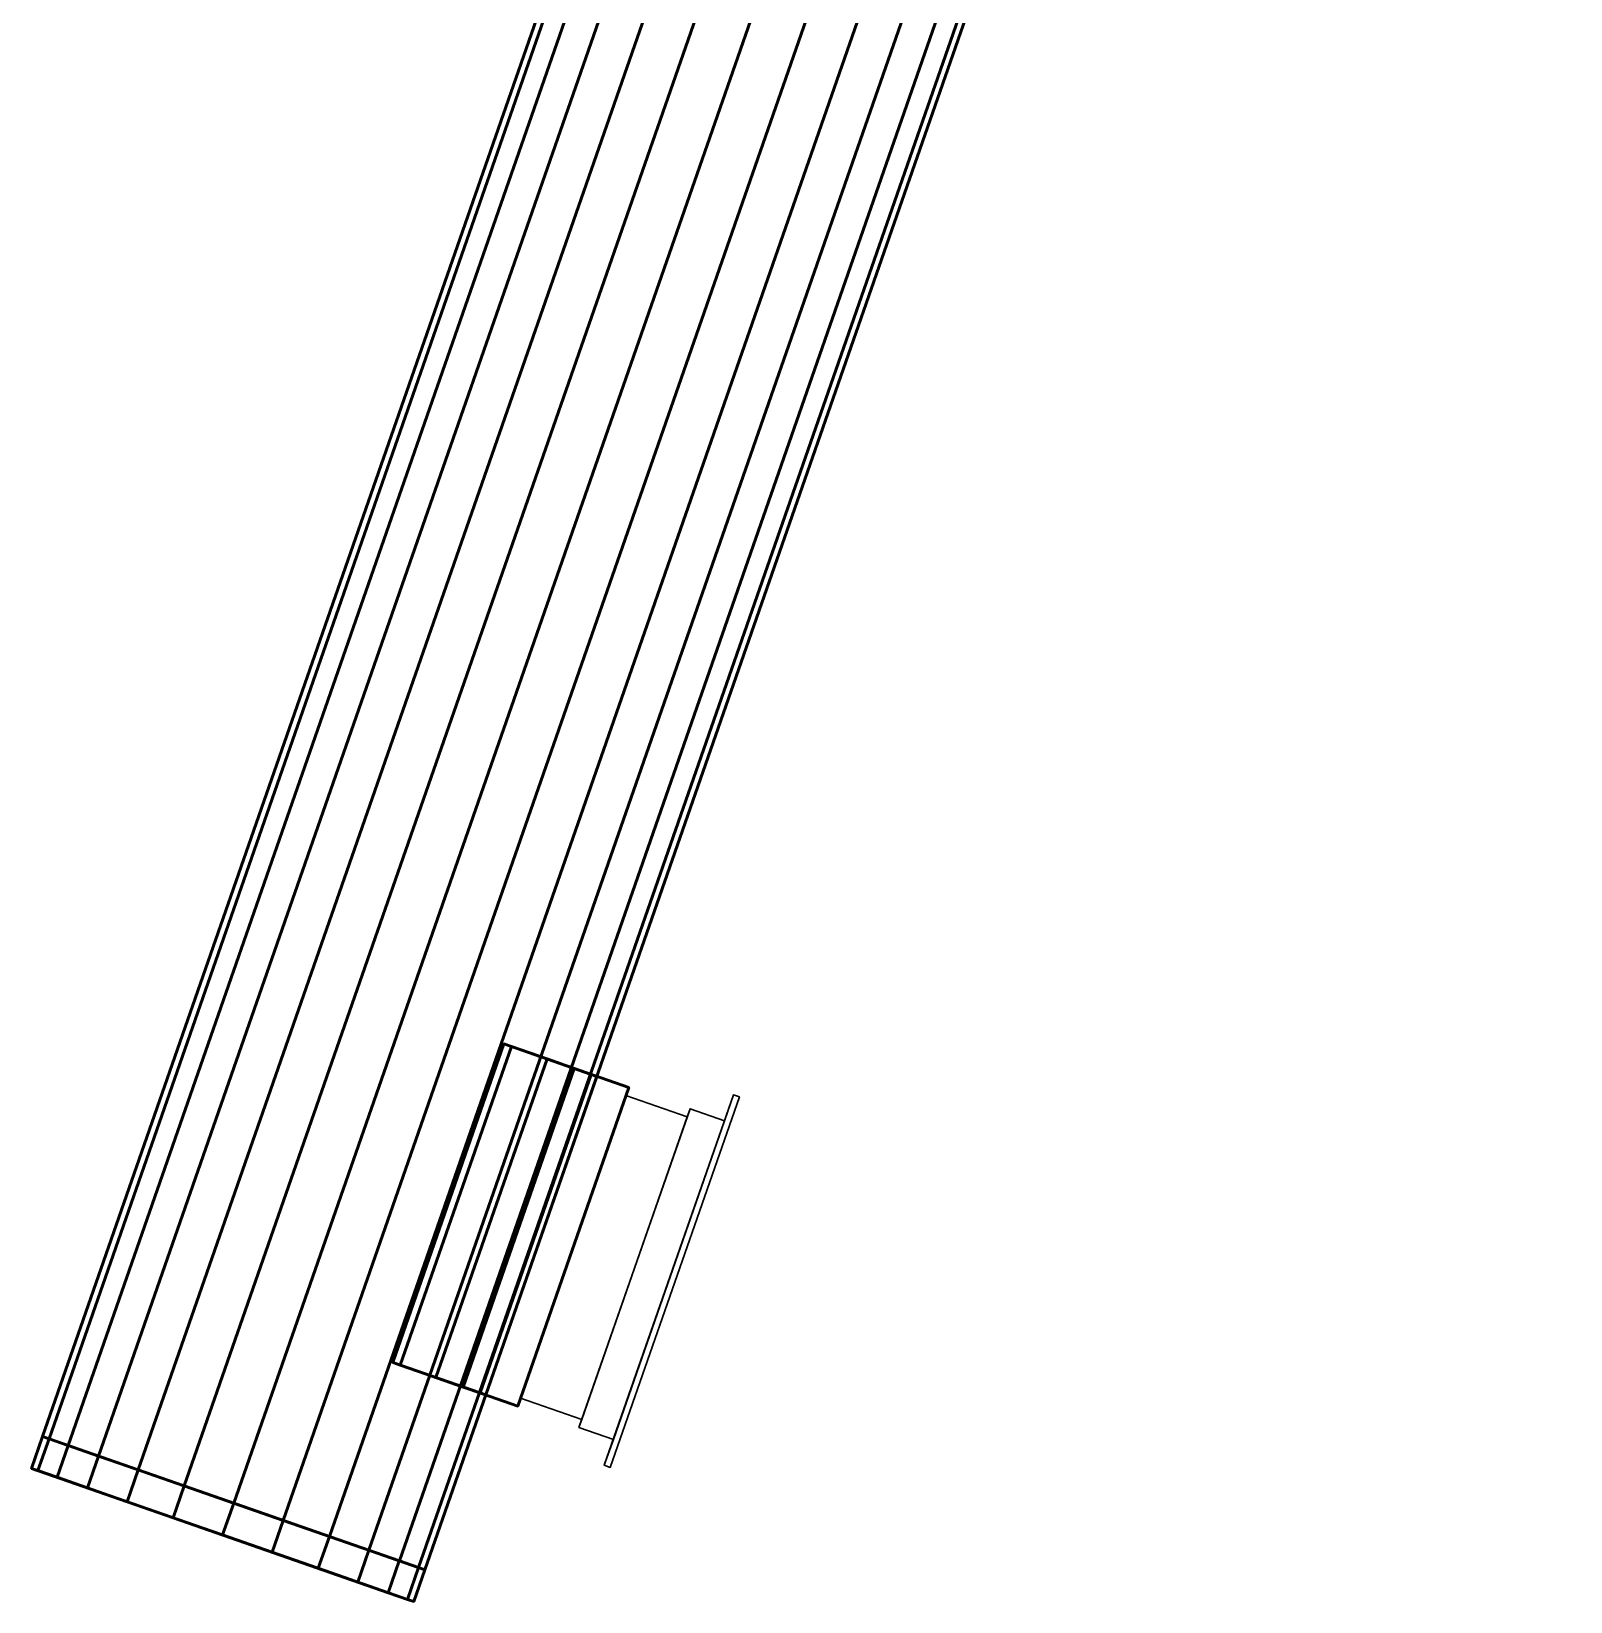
# Model space of a CAD drawing. Header units: inches. Extents: x -1654 to 1344, y -1538 to 36.
# Drawn here: x -577.27 to -531.66, y -1449.07 to -1402.54 of the extents above; entities that cross this region are included whole.
import ezdxf

# ---------------------------------------------------------------- set-up
doc = ezdxf.new("R2010")
doc.units = ezdxf.units.IN
doc.header["$MEASUREMENT"] = 0
doc.linetypes.add('Center', pattern=[1.25, 0.25, -0.1875, 0.625, -0.1875])
for name, color, linetype, lineweight in [('M-HVAC-CDFF', 3, 'Continuous', 30), ('M-HVAC-CDFF-SA', 3, 'Continuous', 30), ('M-HVAC-DUCT', 1, 'Center', 30), ('M-HVAC-DUCT-SA', 1, 'Continuous', 50)]:
    doc.layers.add(name, color=color, linetype=linetype, lineweight=lineweight)

# ---------------------------------------------------------------- blocks, each defined once
blk = doc.blocks.new('Supply Diffuser - Sidewall - 10 x 10-949889-_3D_')
at = {"layer": 'M-HVAC-CDFF'}
mesh = blk.add_polyface(dxfattribs=at)
corners = [(-4.75, 3, 4.75), (4.75, 3, 4.75), (4.75, 3, -4.75), (-4.75, 3, -4.75)]
mesh.append_faces([[corners[k] for k in face] for face in [(2, 3, 0, 1)]])
mesh = blk.add_polyface(dxfattribs=at)
corners = [(-4.75, 3, 4.75), (-4.75, 3, -4.75), (-4.75, 1.078125, -4.75), (-4.75, 1.078125, 4.75)]
mesh.append_faces([[corners[k] for k in face] for face in [(2, 3, 0, 1)]])
mesh = blk.add_polyface(dxfattribs=at)
corners = [(-4.75, 3, -4.75), (4.75, 3, -4.75), (4.75, 1.078125, -4.75), (-4.75, 1.078125, -4.75)]
mesh.append_faces([[corners[k] for k in face] for face in [(2, 3, 0, 1)]])
mesh = blk.add_polyface(dxfattribs=at)
corners = [(4.75, 3, 4.75), (-4.75, 3, 4.75), (-4.75, 1.078125, 4.75), (4.75, 1.078125, 4.75)]
mesh.append_faces([[corners[k] for k in face] for face in [(2, 3, 0, 1)]])
mesh = blk.add_polyface(dxfattribs=at)
corners = [(4.75, 3, -4.75), (4.75, 3, 4.75), (4.75, 1.078125, 4.75), (4.75, 1.078125, -4.75)]
mesh.append_faces([[corners[k] for k in face] for face in [(2, 3, 0, 1)]])
mesh = blk.add_polyface(dxfattribs=at)
corners = [(-5, 1.078125, 5), (5, 1.078125, 5), (5, 1.078125, -5), (-5, 1.078125, -5), (-4.75, 1.078125, 4.75), (-4.75, 1.078125, -4.75), (4.75, 1.078125, -4.75), (4.75, 1.078125, 4.75)]
mesh.append_faces([[corners[k] for k in face] for face in [(3, 5, 6, 2), (2, 6, 7, 1)]], dxfattribs={"vtx0": -1, "vtx2": -1})
mesh.append_faces([[corners[k] for k in face] for face in [(4, 5, 3, 0), (7, 4, 0, 1)]], dxfattribs={"vtx1": -1, "vtx3": -1})
mesh = blk.add_polyface(dxfattribs=at)
corners = [(-5, 1.078125, 5), (-5, 1.078125, -5), (-5, 0, -5), (-5, 0, 5)]
mesh.append_faces([[corners[k] for k in face] for face in [(2, 3, 0, 1)]])
mesh = blk.add_polyface(dxfattribs=at)
corners = [(-5, 1.078125, -5), (5, 1.078125, -5), (5, 0, -5), (-5, 0, -5)]
mesh.append_faces([[corners[k] for k in face] for face in [(2, 3, 0, 1)]])
mesh = blk.add_polyface(dxfattribs=at)
corners = [(5, 1.078125, 5), (-5, 1.078125, 5), (-5, 0, 5), (5, 0, 5)]
mesh.append_faces([[corners[k] for k in face] for face in [(2, 3, 0, 1)]])
mesh = blk.add_polyface(dxfattribs=at)
corners = [(5, 1.078125, -5), (5, 1.078125, 5), (5, 0, 5), (5, 0, -5)]
mesh.append_faces([[corners[k] for k in face] for face in [(2, 3, 0, 1)]])
mesh = blk.add_polyface(dxfattribs=at)
corners = [(5.8125, 0, 5.8125), (5.8125, 0, -5.8125), (-5.8125, 0, -5.8125), (-5.8125, 0, 5.8125), (-5, 0, 5), (-5, 0, -5), (5, 0, -5), (5, 0, 5)]
mesh.append_faces([[corners[k] for k in face] for face in [(3, 4, 5, 2), (2, 5, 6, 1)]], dxfattribs={"vtx0": -1, "vtx2": -1})
mesh.append_faces([[corners[k] for k in face] for face in [(7, 4, 3, 0), (6, 7, 0, 1)]], dxfattribs={"vtx1": -1, "vtx3": -1})
mesh = blk.add_polyface(dxfattribs=at)
corners = [(-5.8125, -0.1875, 5.8125), (5.8125, -0.1875, 5.8125), (5.8125, 0, 5.8125), (-5.8125, 0, 5.8125)]
mesh.append_faces([[corners[k] for k in face] for face in [(0, 1, 2, 3)]])
mesh = blk.add_polyface(dxfattribs=at)
corners = [(-5.8125, -0.1875, -5.8125), (-5.8125, -0.1875, 5.8125), (-5.8125, 0, 5.8125), (-5.8125, 0, -5.8125)]
mesh.append_faces([[corners[k] for k in face] for face in [(0, 1, 2, 3)]])
mesh = blk.add_polyface(dxfattribs=at)
corners = [(5.8125, -0.1875, -5.8125), (-5.8125, -0.1875, -5.8125), (-5.8125, 0, -5.8125), (5.8125, 0, -5.8125)]
mesh.append_faces([[corners[k] for k in face] for face in [(0, 1, 2, 3)]])
mesh = blk.add_polyface(dxfattribs=at)
corners = [(5.8125, -0.1875, 5.8125), (-5.8125, -0.1875, 5.8125), (-5.8125, -0.1875, -5.8125), (5.8125, -0.1875, -5.8125)]
mesh.append_faces([[corners[k] for k in face] for face in [(3, 0, 1, 2)]])
mesh = blk.add_polyface(dxfattribs=at)
corners = [(5.8125, -0.1875, 5.8125), (5.8125, -0.1875, -5.8125), (5.8125, 0, -5.8125), (5.8125, 0, 5.8125)]
mesh.append_faces([[corners[k] for k in face] for face in [(0, 1, 2, 3)]])
blk = doc.blocks.new('Rectangular Takeoff - Standard-913345-_3D_')
at = {"layer": 'M-HVAC-DUCT', "color": 8, "linetype": 'Continuous', "lineweight": 50}
mesh = blk.add_polyface(dxfattribs=at)
corners = [(-2.923, -5, 5), (-2.923, 5, 5), (-2.923, 5, -5), (-2.923, -5, -5)]
mesh.append_faces([[corners[k] for k in face] for face in [(1, 2, 3, 0)]], dxfattribs={"color": 8})
mesh = blk.add_polyface(dxfattribs=at)
corners = [(-2.923, 5, -5), (1, 5, -5), (1, -5, -5), (-2.923, -5, -5)]
mesh.append_faces([[corners[k] for k in face] for face in [(2, 3, 0, 1)]], dxfattribs={"color": 8})
mesh = blk.add_polyface(dxfattribs=at)
corners = [(-2.923, 5, 5), (1, 5, 5), (1, 5, -5), (-2.923, 5, -5)]
mesh.append_faces([[corners[k] for k in face] for face in [(2, 3, 0, 1)]], dxfattribs={"color": 8})
mesh = blk.add_polyface(dxfattribs=at)
corners = [(1, -5, 5), (1, 5, 5), (-2.923, 5, 5), (-2.923, -5, 5)]
mesh.append_faces([[corners[k] for k in face] for face in [(2, 3, 0, 1)]], dxfattribs={"color": 8})
mesh = blk.add_polyface(dxfattribs=at)
corners = [(1, -5, 5), (1, -5, -5), (1, 5, -5), (1, 5, 5)]
mesh.append_faces([[corners[k] for k in face] for face in [(3, 0, 1, 2)]], dxfattribs={"color": 8})
mesh = blk.add_polyface(dxfattribs=at)
corners = [(-2.923, -5, -5), (1, -5, -5), (1, -5, 5), (-2.923, -5, 5)]
mesh.append_faces([[corners[k] for k in face] for face in [(3, 0, 1, 2)]], dxfattribs={"color": 8})
blk = doc.blocks.new('Round Endcap - Standard-694799-_3D_')
at = {"layer": 'M-HVAC-DUCT', "color": 8, "linetype": 'Continuous', "lineweight": 50}
mesh = blk.add_polyface(dxfattribs=at)
corners = [(0, 0, 6), (0, 1.553, 5.796), (0, 3, 5.196), (0, 4.243, 4.243), (0, 5.196, 3), (0, 5.796, 1.553), (0, 6), (0, 5.796, -1.553), (0, 5.196, -3), (0, 4.243, -4.243), (0, 3, -5.196), (0, 1.553, -5.796), (0, 0, -6), (0, -1.553, -5.796), (0, -3, -5.196), (0, -4.243, -4.243), (0, -5.196, -3), (0, -5.796, -1.553), (0, -6), (0, -5.796, 1.553), (0, -5.196, 3), (0, -4.243, 4.243), (0, -3, 5.196), (0, -1.553, 5.796)]
mesh.append_faces([[corners[k] for k in face] for face in [(2, 12, 1), (3, 6, 2)]], dxfattribs={"vtx0": -1, "vtx1": -1, "color": 8})
mesh.append_faces([[corners[k] for k in face] for face in [(12, 17, 0, 1)]], dxfattribs={"vtx0": -1, "vtx1": -1, "vtx3": -1, "color": 8})
mesh.append_faces([[corners[k] for k in face] for face in [(17, 21, 22)]], dxfattribs={"vtx0": -1, "vtx2": -1, "color": 8})
mesh.append_faces([[corners[k] for k in face] for face in [(12, 7, 8, 9)]], dxfattribs={"vtx0": -1, "vtx3": -1, "color": 8})
mesh.append_faces([[corners[k] for k in face] for face in [(18, 19, 17)]], dxfattribs={"vtx1": -1, "color": 8})
mesh.append_faces([[corners[k] for k in face] for face in [(20, 21, 17, 19)]], dxfattribs={"vtx1": -1, "vtx2": -1, "color": 8})
mesh.append_faces([[corners[k] for k in face] for face in [(6, 7, 12, 2)]], dxfattribs={"vtx1": -1, "vtx2": -1, "vtx3": -1, "color": 8})
mesh.append_faces([[corners[k] for k in face] for face in [(10, 11, 12, 9), (4, 5, 6, 3)]], dxfattribs={"vtx2": -1, "color": 8})
mesh.append_faces([[corners[k] for k in face] for face in [(12, 13, 14, 17), (22, 23, 0, 17)]], dxfattribs={"vtx2": -1, "vtx3": -1, "color": 8})
mesh.append_faces([[corners[k] for k in face] for face in [(14, 15, 16, 17)]], dxfattribs={"vtx3": -1, "color": 8})
mesh = blk.add_polyface(dxfattribs=at)
corners = [(0, 6), (0, 5.796, 1.553), (0, 5.196, 3), (0, 4.243, 4.243), (0, 3, 5.196), (0, 1.553, 5.796), (0, 0, 6), (1, 0, 6), (1, 1.553, 5.796), (1, 3, 5.196), (1, 4.243, 4.243), (1, 5.196, 3), (1, 5.796, 1.553), (1, 6)]
mesh.append_faces([[corners[k] for k in face] for face in [(1, 12, 13, 0)]], dxfattribs={"vtx0": -1, "color": 8})
mesh.append_faces([[corners[k] for k in face] for face in [(5, 8, 9, 4), (10, 3, 4, 9), (2, 11, 12, 1), (11, 2, 3, 10)]], dxfattribs={"vtx0": -1, "vtx2": -1, "color": 8})
mesh.append_faces([[corners[k] for k in face] for face in [(6, 7, 8, 5)]], dxfattribs={"vtx2": -1, "color": 8})
mesh = blk.add_polyface(dxfattribs=at)
corners = [(0, 0, -6), (0, 1.553, -5.796), (0, 3, -5.196), (0, 4.243, -4.243), (0, 5.196, -3), (0, 5.796, -1.553), (0, 6), (1, 6), (1, 5.796, -1.553), (1, 5.196, -3), (1, 4.243, -4.243), (1, 3, -5.196), (1, 1.553, -5.796), (1, 0, -6)]
mesh.append_faces([[corners[k] for k in face] for face in [(5, 8, 9, 4), (10, 3, 4, 9), (2, 11, 12, 1), (11, 2, 3, 10)]], dxfattribs={"vtx0": -1, "vtx2": -1, "color": 8})
mesh.append_faces([[corners[k] for k in face] for face in [(6, 7, 8, 5)]], dxfattribs={"vtx2": -1, "color": 8})
mesh.append_faces([[corners[k] for k in face] for face in [(12, 13, 0, 1)]], dxfattribs={"vtx3": -1, "color": 8})
mesh = blk.add_polyface(dxfattribs=at)
corners = [(1, 0, 6), (1, -1.553, 5.796), (1, -3, 5.196), (1, -4.243, 4.243), (1, -5.196, 3), (1, -5.796, 1.553), (1, -6), (1, -5.796, -1.553), (1, -5.196, -3), (1, -4.243, -4.243), (1, -3, -5.196), (1, -1.553, -5.796), (1, 0, -6), (1, 1.553, -5.796), (1, 3, -5.196), (1, 4.243, -4.243), (1, 5.196, -3), (1, 5.796, -1.553), (1, 6), (1, 5.796, 1.553), (1, 5.196, 3), (1, 4.243, 4.243), (1, 3, 5.196), (1, 1.553, 5.796)]
mesh.append_faces([[corners[k] for k in face] for face in [(10, 8, 9), (6, 3, 4, 5)]], dxfattribs={"vtx0": -1, "color": 8})
mesh.append_faces([[corners[k] for k in face] for face in [(23, 11, 22)]], dxfattribs={"vtx0": -1, "vtx1": -1, "color": 8})
mesh.append_faces([[corners[k] for k in face] for face in [(6, 23, 1, 2)]], dxfattribs={"vtx0": -1, "vtx1": -1, "vtx3": -1, "color": 8})
mesh.append_faces([[corners[k] for k in face] for face in [(17, 21, 22), (6, 2, 3)]], dxfattribs={"vtx0": -1, "vtx2": -1, "color": 8})
mesh.append_faces([[corners[k] for k in face] for face in [(11, 16, 17, 22), (6, 10, 11, 23)]], dxfattribs={"vtx0": -1, "vtx2": -1, "vtx3": -1, "color": 8})
mesh.append_faces([[corners[k] for k in face] for face in [(17, 19, 20, 21)]], dxfattribs={"vtx0": -1, "vtx3": -1, "color": 8})
mesh.append_faces([[corners[k] for k in face] for face in [(15, 16, 11, 14)]], dxfattribs={"vtx1": -1, "vtx2": -1, "color": 8})
mesh.append_faces([[corners[k] for k in face] for face in [(23, 0, 1), (17, 18, 19)]], dxfattribs={"vtx2": -1, "color": 8})
mesh.append_faces([[corners[k] for k in face] for face in [(6, 7, 8, 10)]], dxfattribs={"vtx2": -1, "vtx3": -1, "color": 8})
mesh.append_faces([[corners[k] for k in face] for face in [(11, 12, 13, 14)]], dxfattribs={"vtx3": -1, "color": 8})
mesh = blk.add_polyface(dxfattribs=at)
corners = [(0, -6), (0, -5.796, -1.553), (0, -5.196, -3), (0, -4.243, -4.243), (0, -3, -5.196), (0, -1.553, -5.796), (0, 0, -6), (1, 0, -6), (1, -1.553, -5.796), (1, -3, -5.196), (1, -4.243, -4.243), (1, -5.196, -3), (1, -5.796, -1.553), (1, -6)]
mesh.append_faces([[corners[k] for k in face] for face in [(1, 12, 13, 0)]], dxfattribs={"vtx0": -1, "color": 8})
mesh.append_faces([[corners[k] for k in face] for face in [(5, 8, 9, 4), (10, 3, 4, 9), (2, 11, 12, 1), (11, 2, 3, 10)]], dxfattribs={"vtx0": -1, "vtx2": -1, "color": 8})
mesh.append_faces([[corners[k] for k in face] for face in [(6, 7, 8, 5)]], dxfattribs={"vtx2": -1, "color": 8})
mesh = blk.add_polyface(dxfattribs=at)
corners = [(0, 0, 6), (0, -1.553, 5.796), (0, -3, 5.196), (0, -4.243, 4.243), (0, -5.196, 3), (0, -5.796, 1.553), (0, -6), (1, -6), (1, -5.796, 1.553), (1, -5.196, 3), (1, -4.243, 4.243), (1, -3, 5.196), (1, -1.553, 5.796), (1, 0, 6)]
mesh.append_faces([[corners[k] for k in face] for face in [(1, 12, 13, 0)]], dxfattribs={"vtx0": -1, "color": 8})
mesh.append_faces([[corners[k] for k in face] for face in [(5, 8, 9, 4), (10, 3, 4, 9), (2, 11, 12, 1), (11, 2, 3, 10)]], dxfattribs={"vtx0": -1, "vtx2": -1, "color": 8})
mesh.append_faces([[corners[k] for k in face] for face in [(6, 7, 8, 5)]], dxfattribs={"vtx2": -1, "color": 8})

msp = doc.modelspace()

# ---------------------------------------------------------------- linework, layer by layer
at = {"layer": 'M-HVAC-DUCT', "color": 5}
for p, q in [((-537.324, -1348.727, 1332), (-571.27, -1446.154, 1332)), ((-537.324, -1348.727, 1332), (-571.27, -1446.154, 1332)), ((-571.27, -1446.154, 1332), (-571.599, -1447.098, 1332))]:
    msp.add_line(p, q, dxfattribs=at)

# ---------------------------------------------------------------- block references
at = {"layer": 'M-HVAC-CDFF-SA', "rotation": 70.79013128408327}
msp.add_blockref('Supply Diffuser - Sidewall - 10 x 10-949889-_3D_', (-558.377, -1439.543, 1332), dxfattribs=at)
at = {"layer": 'M-HVAC-DUCT-SA', "color": 8, "extrusion": (0, 0, -1), "rotation": 199.2098687159157}
msp.add_blockref('Rectangular Takeoff - Standard-913345-_3D_', (562.155, -1438.227, -1332), dxfattribs=at)
at = {"layer": 'M-HVAC-DUCT-SA', "color": 8, "rotation": 250.790131284083}
msp.add_blockref('Round Endcap - Standard-694799-_3D_', (-571.27, -1446.154, 1332), dxfattribs=at)

# ---------------------------------------------------------------- meshes
at = {"layer": 'M-HVAC-DUCT-SA', "color": 8}
mesh = msp.add_polyface(dxfattribs=at)
corners = [(-537.324, -1348.727, 1338), (-538.79, -1348.216, 1337.796), (-540.157, -1347.74, 1337.196), (-541.33, -1347.331, 1336.243), (-542.231, -1347.017, 1335), (-542.797, -1346.82, 1333.553), (-542.99, -1346.753, 1332), (-576.936, -1444.179, 1332), (-576.743, -1444.247, 1333.553), (-576.177, -1444.444, 1335), (-575.277, -1444.758, 1336.243), (-574.103, -1445.167, 1337.196), (-572.737, -1445.643, 1337.796), (-571.27, -1446.154, 1338)]
mesh.append_faces([[corners[k] for k in face] for face in [(7, 8, 5, 6)]], dxfattribs={"vtx1": -1, "color": 8})
mesh.append_faces([[corners[k] for k in face] for face in [(8, 9, 4, 5), (3, 4, 9, 10), (11, 12, 1, 2), (2, 3, 10, 11)]], dxfattribs={"vtx1": -1, "vtx3": -1, "color": 8})
mesh.append_faces([[corners[k] for k in face] for face in [(12, 13, 0, 1)]], dxfattribs={"vtx3": -1, "color": 8})
mesh = msp.add_polyface(dxfattribs=at)
corners = [(-542.99, -1346.753, 1332), (-542.797, -1346.82, 1330.447), (-542.231, -1347.017, 1329), (-541.33, -1347.331, 1327.757), (-540.157, -1347.74, 1326.804), (-538.79, -1348.216, 1326.204), (-537.324, -1348.727, 1326), (-571.27, -1446.154, 1326), (-572.737, -1445.643, 1326.204), (-574.103, -1445.167, 1326.804), (-575.277, -1444.758, 1327.757), (-576.177, -1444.444, 1329), (-576.743, -1444.247, 1330.447), (-576.936, -1444.179, 1332)]
mesh.append_faces([[corners[k] for k in face] for face in [(7, 8, 5, 6)]], dxfattribs={"vtx1": -1, "color": 8})
mesh.append_faces([[corners[k] for k in face] for face in [(8, 9, 4, 5), (3, 4, 9, 10), (11, 12, 1, 2), (2, 3, 10, 11)]], dxfattribs={"vtx1": -1, "vtx3": -1, "color": 8})
mesh.append_faces([[corners[k] for k in face] for face in [(12, 13, 0, 1)]], dxfattribs={"vtx3": -1, "color": 8})
mesh = msp.add_polyface(dxfattribs=at)
corners = [(-531.658, -1350.701, 1332), (-531.851, -1350.634, 1333.553), (-532.417, -1350.436, 1335), (-533.317, -1350.123, 1336.243), (-534.491, -1349.714, 1337.196), (-535.857, -1349.238, 1337.796), (-537.324, -1348.727, 1338), (-571.27, -1446.154, 1338), (-569.804, -1446.665, 1337.796), (-568.437, -1447.141, 1337.196), (-567.264, -1447.55, 1336.243), (-566.363, -1447.863, 1335), (-565.797, -1448.061, 1333.553), (-565.604, -1448.128, 1332)]
mesh.append_faces([[corners[k] for k in face] for face in [(7, 8, 5, 6)]], dxfattribs={"vtx1": -1, "color": 8})
mesh.append_faces([[corners[k] for k in face] for face in [(8, 9, 4, 5), (3, 4, 9, 10), (11, 12, 1, 2), (2, 3, 10, 11)]], dxfattribs={"vtx1": -1, "vtx3": -1, "color": 8})
mesh.append_faces([[corners[k] for k in face] for face in [(12, 13, 0, 1)]], dxfattribs={"vtx3": -1, "color": 8})
mesh = msp.add_polyface(dxfattribs=at)
corners = [(-537.324, -1348.727, 1326), (-535.857, -1349.238, 1326.204), (-534.491, -1349.714, 1326.804), (-533.317, -1350.123, 1327.757), (-532.417, -1350.436, 1329), (-531.851, -1350.634, 1330.447), (-531.658, -1350.701, 1332), (-565.604, -1448.128, 1332), (-565.797, -1448.061, 1330.447), (-566.363, -1447.863, 1329), (-567.264, -1447.55, 1327.757), (-568.437, -1447.141, 1326.804), (-569.804, -1446.665, 1326.204), (-571.27, -1446.154, 1326)]
mesh.append_faces([[corners[k] for k in face] for face in [(7, 8, 5, 6)]], dxfattribs={"vtx1": -1, "color": 8})
mesh.append_faces([[corners[k] for k in face] for face in [(8, 9, 4, 5), (3, 4, 9, 10), (11, 12, 1, 2), (2, 3, 10, 11)]], dxfattribs={"vtx1": -1, "vtx3": -1, "color": 8})
mesh.append_faces([[corners[k] for k in face] for face in [(12, 13, 0, 1)]], dxfattribs={"vtx3": -1, "color": 8})
mesh = msp.add_polyface(dxfattribs=at)
corners = [(-563.27, -1432.544, 1327), (-566.56, -1441.987, 1327), (-566.56, -1441.987, 1337), (-563.27, -1432.544, 1337)]
mesh.append_faces([[corners[k] for k in face] for face in [(1, 2, 3, 0)]], dxfattribs={"color": 8})
mesh = msp.add_polyface(dxfattribs=at)
corners = [(-563.27, -1432.544, 1337), (-566.56, -1441.987, 1337), (-566.334, -1442.066, 1337), (-563.043, -1432.623, 1337)]
mesh.append_faces([[corners[k] for k in face] for face in [(3, 0, 1, 2)]], dxfattribs={"color": 8})
mesh = msp.add_polyface(dxfattribs=at)
corners = [(-566.56, -1441.987, 1327), (-563.27, -1432.544, 1327), (-563.043, -1432.623, 1327), (-566.334, -1442.066, 1327)]
mesh.append_faces([[corners[k] for k in face] for face in [(3, 0, 1, 2)]], dxfattribs={"color": 8})
mesh = msp.add_polyface(dxfattribs=at)
corners = [(-563.8, -1442.949, 1332), (-560.509, -1433.506, 1332), (-560.68, -1433.446, 1333.463), (-561.183, -1433.271, 1334.837), (-561.987, -1432.991, 1336.041), (-563.043, -1432.623, 1337), (-566.334, -1442.066, 1337), (-565.277, -1442.434, 1336.041), (-564.473, -1442.714, 1334.837), (-563.971, -1442.889, 1333.463)]
mesh.append_faces([[corners[k] for k in face] for face in [(6, 7, 4, 5)]], dxfattribs={"vtx1": -1, "color": 8})
mesh.append_faces([[corners[k] for k in face] for face in [(3, 4, 7, 8), (8, 9, 2, 3)]], dxfattribs={"vtx1": -1, "vtx3": -1, "color": 8})
mesh.append_faces([[corners[k] for k in face] for face in [(9, 0, 1, 2)]], dxfattribs={"vtx3": -1, "color": 8})
mesh = msp.add_polyface(dxfattribs=at)
corners = [(-560.509, -1433.506, 1332), (-563.8, -1442.949, 1332), (-563.971, -1442.889, 1330.537), (-564.473, -1442.714, 1329.163), (-565.277, -1442.434, 1327.959), (-566.334, -1442.066, 1327), (-563.043, -1432.623, 1327), (-561.987, -1432.991, 1327.959), (-561.183, -1433.271, 1329.163), (-560.68, -1433.446, 1330.537)]
mesh.append_faces([[corners[k] for k in face] for face in [(1, 2, 9, 0)]], dxfattribs={"vtx1": -1, "color": 8})
mesh.append_faces([[corners[k] for k in face] for face in [(8, 9, 2, 3), (3, 4, 7, 8)]], dxfattribs={"vtx1": -1, "vtx3": -1, "color": 8})
mesh.append_faces([[corners[k] for k in face] for face in [(4, 5, 6, 7)]], dxfattribs={"vtx3": -1, "color": 8})
mesh = msp.add_polyface(dxfattribs=at)
corners = [(-563.27, -1432.544, 1327), (-563.27, -1432.544, 1337), (-563.043, -1432.623, 1337), (-561.987, -1432.991, 1336.041), (-561.183, -1433.271, 1334.837), (-560.68, -1433.446, 1333.463), (-560.509, -1433.506, 1332), (-560.68, -1433.446, 1330.537), (-561.183, -1433.271, 1329.163), (-561.987, -1432.991, 1327.959), (-563.043, -1432.623, 1327)]
mesh.append_faces([[corners[k] for k in face] for face in [(1, 4, 5, 6)]], dxfattribs={"vtx0": -1, "vtx3": -1, "color": 8})
mesh.append_faces([[corners[k] for k in face] for face in [(0, 1, 6), (7, 8, 0, 6)]], dxfattribs={"vtx1": -1, "vtx2": -1, "color": 8})
mesh.append_faces([[corners[k] for k in face] for face in [(9, 10, 0, 8)]], dxfattribs={"vtx2": -1, "color": 8})
mesh.append_faces([[corners[k] for k in face] for face in [(1, 2, 3, 4)]], dxfattribs={"vtx3": -1, "color": 8})
mesh = msp.add_polyface(dxfattribs=at)
corners = [(-566.56, -1441.987, 1337), (-566.56, -1441.987, 1327), (-566.334, -1442.066, 1327), (-565.277, -1442.434, 1327.959), (-564.473, -1442.714, 1329.163), (-563.971, -1442.889, 1330.537), (-563.8, -1442.949, 1332), (-563.971, -1442.889, 1333.463), (-564.473, -1442.714, 1334.837), (-565.277, -1442.434, 1336.041), (-566.334, -1442.066, 1337)]
mesh.append_faces([[corners[k] for k in face] for face in [(0, 7, 8)]], dxfattribs={"vtx0": -1, "vtx2": -1, "color": 8})
mesh.append_faces([[corners[k] for k in face] for face in [(5, 6, 1, 4)]], dxfattribs={"vtx1": -1, "vtx2": -1, "color": 8})
mesh.append_faces([[corners[k] for k in face] for face in [(0, 1, 6, 7)]], dxfattribs={"vtx1": -1, "vtx3": -1, "color": 8})
mesh.append_faces([[corners[k] for k in face] for face in [(9, 10, 0, 8)]], dxfattribs={"vtx2": -1, "color": 8})
mesh.append_faces([[corners[k] for k in face] for face in [(1, 2, 3, 4)]], dxfattribs={"vtx3": -1, "color": 8})
mesh = msp.add_polyface(dxfattribs=at)
corners = [(-576.936, -1444.179, 1332), (-576.743, -1444.247, 1330.447), (-576.177, -1444.444, 1329), (-575.277, -1444.758, 1327.757), (-574.103, -1445.167, 1326.804), (-572.737, -1445.643, 1326.204), (-571.27, -1446.154, 1326), (-569.804, -1446.665, 1326.204), (-568.437, -1447.141, 1326.804), (-567.264, -1447.55, 1327.757), (-566.363, -1447.863, 1329), (-565.797, -1448.061, 1330.447), (-565.604, -1448.128, 1332), (-565.797, -1448.061, 1333.553), (-566.363, -1447.863, 1335), (-567.264, -1447.55, 1336.243), (-568.437, -1447.141, 1337.196), (-569.804, -1446.665, 1337.796), (-571.27, -1446.154, 1338), (-572.737, -1445.643, 1337.796), (-574.103, -1445.167, 1337.196), (-575.277, -1444.758, 1336.243), (-576.177, -1444.444, 1335), (-576.743, -1444.247, 1333.553)]
mesh.append_faces([[corners[k] for k in face] for face in [(10, 7, 8, 9), (17, 15, 16)]], dxfattribs={"vtx0": -1, "color": 8})
mesh.append_faces([[corners[k] for k in face] for face in [(1, 13, 23, 0)]], dxfattribs={"vtx0": -1, "vtx1": -1, "color": 8})
mesh.append_faces([[corners[k] for k in face] for face in [(13, 7, 10, 12), (13, 1, 7)]], dxfattribs={"vtx0": -1, "vtx1": -1, "vtx2": -1, "color": 8})
mesh.append_faces([[corners[k] for k in face] for face in [(19, 22, 23, 13)]], dxfattribs={"vtx0": -1, "vtx2": -1, "vtx3": -1, "color": 8})
mesh.append_faces([[corners[k] for k in face] for face in [(6, 7, 5)]], dxfattribs={"vtx1": -1, "color": 8})
mesh.append_faces([[corners[k] for k in face] for face in [(1, 2, 5, 7)]], dxfattribs={"vtx1": -1, "vtx2": -1, "vtx3": -1, "color": 8})
mesh.append_faces([[corners[k] for k in face] for face in [(20, 21, 22, 19), (10, 11, 12)]], dxfattribs={"vtx2": -1, "color": 8})
mesh.append_faces([[corners[k] for k in face] for face in [(17, 18, 19, 13), (13, 14, 15, 17)]], dxfattribs={"vtx2": -1, "vtx3": -1, "color": 8})
mesh.append_faces([[corners[k] for k in face] for face in [(2, 3, 4, 5)]], dxfattribs={"vtx3": -1, "color": 8})

doc.saveas('drawing.dxf')
